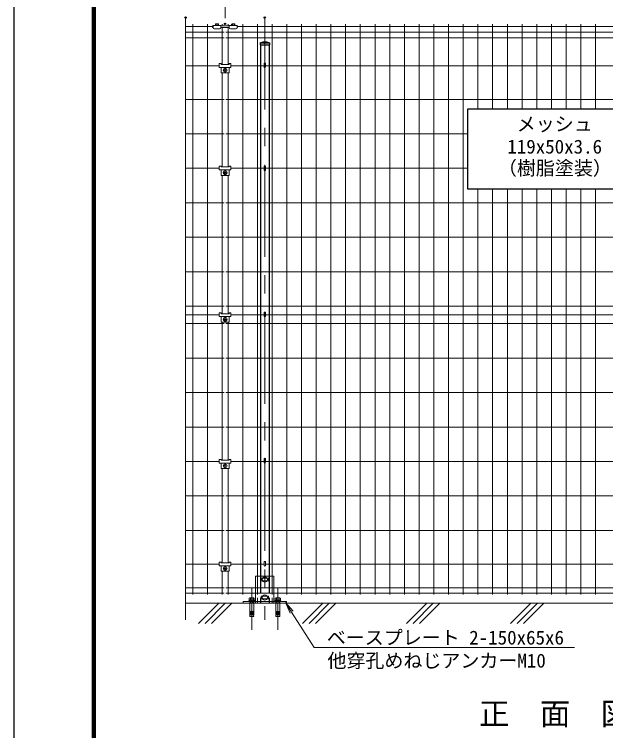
# Model space of a CAD drawing. Units: millimetres, scale not verified. Extents: x -4200 to 4200, y -2970 to 2970.
# Drawn here: x -4200 to -2158, y -933 to 1540 of the extents above; entities that cross this region are included whole.
import ezdxf
from ezdxf.enums import TextEntityAlignment as Align

# ---------------------------------------------------------------- set-up
doc = ezdxf.new("R2010")
doc.units = ezdxf.units.MM
doc.header["$LTSCALE"] = 10
doc.header["$PDMODE"] = 32
doc.header["$PDSIZE"] = 5
doc.linetypes.add('DASHED', pattern=[7.5, 6, -1.5])
doc.linetypes.add('USER1', pattern=[50.8, 31.75, -6.35, 6.35, -6.35])
for name, color, linetype, lineweight in [('0-0_D-STR-DIM', 7, 'Continuous', 13), ('0-1_D-STR3', 3, 'Continuous', 13), ('0-2_D-BMK', 2, 'USER1', 13), ('0-3_D-STR1', 1, 'Continuous', 25), ('0-4_D-STR2', 7, 'Continuous', 13), ('0-6_Defpoints', 7, 'Continuous', 25), ('0-7_D-STR-TXT', 7, 'Continuous', 13), ('0-9_D-DCR-HCH', 7, 'Continuous', 13), ('0-C_D-TTL', 7, 'Continuous', 25)]:
    doc.layers.add(name, color=color, linetype=linetype, lineweight=lineweight)
doc.layers.add('0-8_D-TTL-TXT', color=7, linetype='Continuous')
doc.styles.add('ＭＳ ゴシック', font='')
doc.styles.get('ＭＳ ゴシック').set_extended_font_data('MS Gothic')

msp = doc.modelspace()

# ---------------------------------------------------------------- linework, layer by layer
at = {"layer": '0-0_D-STR-DIM'}
for p, q in [((-3471.69, 1527.05), (-3471.69, 1748.91)), ((-3608.28, 1528.91), (-3608.28, -549.93)), ((-1079.3, -493.35), (-3608.28, -493.35)), ((-3247.56, -527.75), (-3263.43, -490.44))]:
    msp.add_line(p, q, dxfattribs=at)
msp.add_lwpolyline([(-3236.31, -520.59), (-3263.43, -490.44), (-3241.94, -524.17), (-3164.31, -645.98), (-2542.06, -645.98), (-2265.23, -645.98)], dxfattribs=at)
at = {"layer": '0-1_D-STR3'}
for p, q in [((-3514.73, 1494.82), (-3514.73, 1500.22)), ((-3514.73, 1500.22), (-3513.23, 1500.22)), ((-3514.73, 1494.82), (-3513.23, 1494.82)), ((-3513.23, 1501.82), (-3486.23, 1501.82)), ((-3513.23, 1501.82), (-3513.23, 1494.32)), ((-3509.23, 1490.32), (-3490.23, 1490.32)), ((-3505.24, 1501.82), (-3505.24, 1506.45)), ((-3505.24, 1501.82), (-3494.23, 1501.82)), ((-3504.73, 1501.82), (-3494.73, 1501.82)), ((-3503.86, 1506.82), (-3495.6, 1506.82)), ((-3502.48, 1501.82), (-3502.48, 1506.45)), ((-3496.98, 1501.82), (-3496.98, 1506.45)), ((-3494.23, 1506.45), (-3494.23, 1501.82)), ((-3486.23, 1501.82), (-3486.23, 1494.32)), ((-3486.23, 1500.22), (-3457.23, 1500.22)), ((-3486.23, 1494.82), (-3457.23, 1494.82)), ((-3457.23, 1501.82), (-3457.23, 1494.32)), ((-3457.23, 1501.82), (-3430.23, 1501.82)), ((-3453.23, 1490.32), (-3434.23, 1490.32)), ((-3449.24, 1501.82), (-3449.24, 1506.45)), ((-3449.24, 1501.82), (-3438.23, 1501.82)), ((-3448.74, 1501.82), (-3438.74, 1501.82)), ((-3448.73, 1501.82), (-3438.73, 1501.82)), ((-3447.87, 1506.82), (-3439.61, 1506.82)), ((-3446.49, 1501.82), (-3446.49, 1506.45)), ((-3440.98, 1501.82), (-3440.98, 1506.45)), ((-3438.23, 1506.45), (-3438.23, 1501.82)), ((-3430.23, 1501.82), (-3430.23, 1494.32)), ((-3430.23, 1500.22), (-3428.73, 1500.22)), ((-3430.23, 1494.82), (-3428.73, 1494.82)), ((-3428.73, 1500.22), (-3428.73, 1494.82)), ((-3491.72, 1369.95), (-3491.72, 1357.15)), ((-3491.72, 1369.95), (-3485.72, 1369.95)), ((-3457.72, 1369.95), (-3451.72, 1369.95)), ((-3457.72, 1369.95), (-3457.72, 1367.05)), ((-3451.72, 1369.95), (-3451.72, 1357.15)), ((-3337.37, 1370.82), (-3337.37, 1358.65)), ((-3332.17, 1370.82), (-3332.17, 1358.65)), ((-3491.72, 1357.15), (-3451.72, 1357.15)), ((-3485.72, 1357.15), (-3485.72, 1338.15)), ((-3485.72, 1338.15), (-3457.72, 1338.15)), ((-3475.19, 1348.15), (-3473.19, 1348.15)), ((-3475.19, 1347.15), (-3473.19, 1347.15)), ((-3472.19, 1351.15), (-3472.19, 1349.15)), ((-3472.19, 1344.15), (-3472.19, 1346.15)), ((-3471.19, 1351.15), (-3471.19, 1349.15)), ((-3471.19, 1344.15), (-3471.19, 1346.15)), ((-3468.19, 1348.15), (-3470.19, 1348.15)), ((-3468.19, 1347.15), (-3470.19, 1347.15)), ((-3457.72, 1357.15), (-3457.72, 1338.15)), ((-3491.72, 1015.95), (-3491.72, 1003.15)), ((-3491.72, 1015.95), (-3485.72, 1015.95)), ((-3457.72, 1015.95), (-3451.72, 1015.95)), ((-3457.72, 1015.95), (-3457.72, 1013.05)), ((-3451.72, 1015.95), (-3451.72, 1003.15)), ((-3337.37, 1014.82), (-3337.37, 1002.65)), ((-3332.17, 1014.82), (-3332.17, 1002.65)), ((-3491.72, 1003.15), (-3451.72, 1003.15)), ((-3485.72, 1003.15), (-3485.72, 984.15)), ((-3475.19, 994.15), (-3473.19, 994.15)), ((-3475.19, 993.15), (-3473.19, 993.15)), ((-3472.19, 997.15), (-3472.19, 995.15)), ((-3472.19, 990.15), (-3472.19, 992.15)), ((-3471.19, 997.15), (-3471.19, 995.15)), ((-3471.19, 990.15), (-3471.19, 992.15)), ((-3468.19, 994.15), (-3470.19, 994.15)), ((-3468.19, 993.15), (-3470.19, 993.15)), ((-3457.72, 1003.15), (-3457.72, 984.15)), ((-3485.72, 984.15), (-3457.72, 984.15)), ((-3491.72, 509.45), (-3491.72, 496.65)), ((-3491.72, 509.45), (-3485.72, 509.45)), ((-3491.72, 496.65), (-3451.72, 496.65)), ((-3485.72, 496.65), (-3485.72, 477.65)), ((-3457.72, 509.45), (-3451.72, 509.45)), ((-3457.72, 509.45), (-3457.72, 506.55)), ((-3457.72, 496.65), (-3457.72, 477.65)), ((-3451.72, 509.45), (-3451.72, 496.65)), ((-3337.37, 510.32), (-3337.37, 498.15)), ((-3332.17, 510.32), (-3332.17, 498.15)), ((-3485.72, 477.65), (-3457.72, 477.65)), ((-3475.19, 487.65), (-3473.19, 487.65)), ((-3475.19, 486.65), (-3473.19, 486.65)), ((-3472.19, 490.65), (-3472.19, 488.65)), ((-3472.19, 483.65), (-3472.19, 485.65)), ((-3471.19, 490.65), (-3471.19, 488.65)), ((-3471.19, 483.65), (-3471.19, 485.65)), ((-3468.19, 487.65), (-3470.19, 487.65)), ((-3468.19, 486.65), (-3470.19, 486.65)), ((-3491.72, 3.65), (-3491.72, -9.15)), ((-3491.72, 3.65), (-3485.72, 3.65)), ((-3457.72, 3.65), (-3451.72, 3.65)), ((-3457.72, 3.65), (-3457.72, 0.75)), ((-3451.72, 3.65), (-3451.72, -9.15)), ((-3337.37, 5.82), (-3337.37, -6.35)), ((-3332.17, 5.82), (-3332.17, -6.35)), ((-3491.72, -9.15), (-3451.72, -9.15)), ((-3485.72, -9.15), (-3485.72, -28.15)), ((-3475.19, -18.15), (-3473.19, -18.15)), ((-3475.19, -19.15), (-3473.19, -19.15)), ((-3472.19, -15.15), (-3472.19, -17.15)), ((-3472.19, -22.15), (-3472.19, -20.15)), ((-3471.19, -15.15), (-3471.19, -17.15)), ((-3471.19, -22.15), (-3471.19, -20.15)), ((-3468.19, -18.15), (-3470.19, -18.15)), ((-3468.19, -19.15), (-3470.19, -19.15)), ((-3457.72, -9.15), (-3457.72, -28.15)), ((-3485.72, -28.15), (-3457.72, -28.15)), ((-3491.72, -351.05), (-3491.72, -363.85)), ((-3491.72, -351.05), (-3485.72, -351.05)), ((-3491.72, -363.85), (-3451.72, -363.85)), ((-3485.72, -363.85), (-3485.72, -382.85)), ((-3472.19, -369.85), (-3472.19, -371.85)), ((-3471.19, -369.85), (-3471.19, -371.85)), ((-3457.72, -351.05), (-3451.72, -351.05)), ((-3457.72, -351.05), (-3457.72, -353.95)), ((-3457.72, -363.85), (-3457.72, -382.85)), ((-3451.72, -351.05), (-3451.72, -363.85)), ((-3337.37, -350.18), (-3337.37, -362.35)), ((-3332.17, -350.18), (-3332.17, -362.35)), ((-3485.72, -382.85), (-3457.72, -382.85)), ((-3475.19, -372.85), (-3473.19, -372.85)), ((-3475.19, -373.85), (-3473.19, -373.85)), ((-3472.19, -376.85), (-3472.19, -374.85)), ((-3471.19, -376.85), (-3471.19, -374.85)), ((-3468.19, -372.85), (-3470.19, -372.85)), ((-3468.19, -373.85), (-3470.19, -373.85)), ((-3322.28, -406.6), (-3347.28, -406.6)), ((-3347.28, -406.6), (-3347.28, -416.1)), ((-3322.28, -416.1), (-3347.28, -416.1)), ((-3322.28, -406.6), (-3322.28, -416.1)), ((-3303.27, -399.35), (-3303.27, -487.35)), ((-3322.28, -468.6), (-3347.28, -468.6)), ((-3347.28, -468.6), (-3347.28, -478.1)), ((-3322.28, -468.6), (-3322.28, -478.1)), ((-3409.77, -487.35), (-3259.77, -487.35)), ((-3388.57, -482.85), (-3388.57, -475.65)), ((-3372.85, -474.85), (-3386.47, -474.85)), ((-3384.77, -493.35), (-3384.77, -487.35)), ((-3384.17, -475.65), (-3384.17, -482.85)), ((-3383.97, -493.35), (-3383.97, -487.35)), ((-3381.02, -485.35), (-3378.52, -482.85)), ((-3375.57, -493.35), (-3375.57, -487.35)), ((-3375.37, -475.65), (-3375.37, -482.85)), ((-3374.77, -493.35), (-3374.77, -487.35)), ((-3370.97, -482.85), (-3370.97, -475.65)), ((-3322.28, -478.1), (-3347.28, -478.1)), ((-3298.57, -482.85), (-3298.57, -475.65)), ((-3282.85, -474.85), (-3296.47, -474.85)), ((-3294.77, -493.35), (-3294.77, -487.35)), ((-3294.17, -475.65), (-3294.17, -482.85)), ((-3293.97, -493.35), (-3293.97, -487.35)), ((-3291.02, -485.35), (-3288.52, -482.85)), ((-3285.57, -493.35), (-3285.57, -487.35)), ((-3285.37, -475.65), (-3285.37, -482.85)), ((-3284.77, -493.35), (-3284.77, -487.35)), ((-3280.97, -482.85), (-3280.97, -475.65)), ((-3259.77, -487.35), (-3259.77, -493.35)), ((-3380.15, -525.85), (-3386.98, -525.85)), ((-3380.15, -523.35), (-3386.77, -523.35)), ((-3380.15, -528.35), (-3386.77, -528.35)), ((-3380.15, -530.85), (-3386.77, -530.85)), ((-3380.15, -519.56), (-3380.15, -533.35)), ((-3379.4, -519.56), (-3379.4, -533.35)), ((-3379.4, -523.35), (-3372.77, -523.35)), ((-3379.4, -525.85), (-3372.77, -525.85)), ((-3379.4, -528.35), (-3372.77, -528.35)), ((-3379.4, -530.85), (-3372.77, -530.85)), ((-3290.15, -525.85), (-3296.98, -525.85)), ((-3290.15, -523.35), (-3296.77, -523.35)), ((-3290.15, -528.35), (-3296.77, -528.35)), ((-3290.15, -530.85), (-3296.77, -530.85)), ((-3290.15, -519.56), (-3290.15, -533.35)), ((-3289.4, -519.56), (-3289.4, -533.35)), ((-3289.4, -523.35), (-3282.77, -523.35)), ((-3289.4, -525.85), (-3282.77, -525.85)), ((-3289.4, -528.35), (-3282.77, -528.35)), ((-3289.4, -530.85), (-3282.77, -530.85))]:
    msp.add_line(p, q, dxfattribs=at)
at = {"layer": '0-1_D-STR3', "linetype": 'DASHED'}
for p, q in [((-3360.27, -399.35), (-3360.27, -493.35)), ((-3309.27, -399.35), (-3309.27, -493.35)), ((-3386.77, -487.35), (-3386.77, -493.35)), ((-3372.77, -487.35), (-3372.77, -493.35)), ((-3366.27, -487.35), (-3366.27, -493.35)), ((-3303.27, -487.35), (-3303.27, -493.35)), ((-3296.77, -487.35), (-3296.77, -493.35)), ((-3282.77, -487.35), (-3282.77, -493.35))]:
    msp.add_line(p, q, dxfattribs=at)
at = {"layer": '0-1_D-STR3'}
for points in [[(-3485.72, 1369.95), (-3485.72, 1367.05), (-3457.72, 1367.05)], [(-3485.72, 1015.95), (-3485.72, 1013.05), (-3457.72, 1013.05)], [(-3485.72, 509.45), (-3485.72, 506.55), (-3457.72, 506.55)], [(-3485.72, 3.65), (-3485.72, 0.75), (-3457.72, 0.75)], [(-3485.72, -351.05), (-3485.72, -353.95), (-3457.72, -353.95)], [(-3303.27, -399.35), (-3366.27, -399.35), (-3366.27, -487.35)], [(-3409.77, -487.35), (-3409.77, -493.35), (-3259.77, -493.35)], [(-3388.97, -485.35), (-3388.97, -482.85), (-3370.57, -482.85), (-3370.57, -485.35)], [(-3379.4, -521.69), (-3372.77, -521.69), (-3372.77, -493.35), (-3386.77, -493.35), (-3386.77, -521.69), (-3380.15, -521.69)], [(-3298.97, -485.35), (-3298.97, -482.85), (-3280.57, -482.85), (-3280.57, -485.35)], [(-3289.4, -521.69), (-3282.77, -521.69), (-3282.77, -493.35), (-3296.77, -493.35), (-3296.77, -521.69), (-3290.15, -521.69)], [(-3386.46, -521.69), (-3386.77, -523.35), (-3386.77, -524.19), (-3380.15, -524.19)], [(-3386.46, -524.19), (-3386.77, -525.85), (-3386.77, -526.69), (-3380.15, -526.69)], [(-3386.46, -526.69), (-3386.77, -528.35), (-3386.77, -529.19), (-3380.15, -529.19)], [(-3373.08, -529.19), (-3372.77, -530.85), (-3372.77, -533.35), (-3386.77, -533.35), (-3386.77, -530.85), (-3386.46, -529.19)], [(-3373.3, -533.35), (-3372.77, -539.35), (-3386.77, -539.35), (-3386.25, -533.35)], [(-3372.77, -533.35), (-3379.46, -533.35), (-3386.77, -533.35)], [(-3373.08, -521.69), (-3372.77, -523.35), (-3372.77, -524.19), (-3379.4, -524.19)], [(-3373.08, -524.19), (-3372.77, -525.85), (-3372.77, -526.69), (-3379.4, -526.69)], [(-3373.08, -526.69), (-3372.77, -528.35), (-3372.77, -529.19), (-3379.4, -529.19)], [(-3296.46, -521.69), (-3296.77, -523.35), (-3296.77, -524.19), (-3290.15, -524.19)], [(-3296.46, -524.19), (-3296.77, -525.85), (-3296.77, -526.69), (-3290.15, -526.69)], [(-3296.46, -526.69), (-3296.77, -528.35), (-3296.77, -529.19), (-3290.15, -529.19)], [(-3283.08, -529.19), (-3282.77, -530.85), (-3282.77, -533.35), (-3296.77, -533.35), (-3296.77, -530.85), (-3296.46, -529.19)], [(-3283.3, -533.35), (-3282.77, -539.35), (-3296.77, -539.35), (-3296.25, -533.35)], [(-3282.77, -533.35), (-3289.46, -533.35), (-3296.77, -533.35)], [(-3283.08, -521.69), (-3282.77, -523.35), (-3282.77, -524.19), (-3289.4, -524.19)], [(-3283.08, -524.19), (-3282.77, -525.85), (-3282.77, -526.69), (-3289.4, -526.69)], [(-3283.08, -526.69), (-3282.77, -528.35), (-3282.77, -529.19), (-3289.4, -529.19)]]:
    msp.add_lwpolyline(points, dxfattribs=at)
for points in [[(-3369.27, -485.35), (-3369.27, -487.35), (-3390.27, -487.35), (-3390.27, -485.35)], [(-3279.27, -485.35), (-3279.27, -487.35), (-3300.27, -487.35), (-3300.27, -485.35)]]:
    msp.add_lwpolyline(points, close=True, dxfattribs=at)
for centre, radius in [((-3471.69, 1347.65), 6.5), ((-3471.69, 993.65), 6.5), ((-3471.69, 487.15), 6.5), ((-3471.69, -18.65), 6.5), ((-3471.69, -373.35), 6.5), ((-3334.77, -411.36), 9), ((-3334.76, -473.35), 9)]:
    msp.add_circle(centre, radius, dxfattribs=at)
for centre, radius, start, end in [((-3509.23, 1494.32), 4, 180, 270), ((-3503.86, 1504.07), 2.75, 60, 120), ((-3499.73, 1496.36), 10.46, 74.73852, 105.26148), ((-3495.6, 1504.07), 2.75, 60, 120), ((-3490.23, 1494.32), 4, 270, 0), ((-3453.23, 1494.32), 4, 180, 270), ((-3447.87, 1504.07), 2.75, 60, 120), ((-3443.74, 1496.36), 10.46, 74.73852, 105.26148), ((-3439.61, 1504.07), 2.75, 60, 120), ((-3434.23, 1494.32), 4, 270, 0), ((-3475.19, 1347.65), 0.5, 90.00001, 270), ((-3473.19, 1349.15), 1, 270, 0.00001), ((-3473.19, 1346.15), 1, 0, 90), ((-3471.69, 1351.15), 0.5, 0, 179.99999), ((-3471.69, 1344.15), 0.5, 180.00002, 0.00001), ((-3470.19, 1349.15), 1, 180, 270), ((-3470.19, 1346.15), 1, 90, 180), ((-3468.19, 1347.65), 0.5, 270.00049, 90.00046), ((-3334.77, 1358.65), 2.6, 180, 0), ((-3475.19, 993.65), 0.5, 90.00001, 270), ((-3473.19, 995.15), 1, 270, 0.00001), ((-3473.19, 992.15), 1, 0, 90), ((-3471.69, 997.15), 0.5, 0, 179.99999), ((-3471.69, 990.15), 0.5, 180.00002, 0.00001), ((-3470.19, 995.15), 1, 180, 270), ((-3470.19, 992.15), 1, 90, 180), ((-3468.19, 993.65), 0.5, 270.00049, 90.00046), ((-3334.77, 1002.65), 2.6, 180, 0), ((-3334.77, 498.15), 2.6, 180, 0), ((-3475.19, 487.15), 0.5, 90.00001, 270), ((-3473.19, 488.65), 1, 270, 0.00001), ((-3473.19, 485.65), 1, 0, 90), ((-3471.69, 490.65), 0.5, 0, 179.99999), ((-3471.69, 483.65), 0.5, 180.00002, 0.00001), ((-3470.19, 488.65), 1, 180, 270), ((-3470.19, 485.65), 1, 90, 180), ((-3468.19, 487.15), 0.5, 270.00049, 90.00046), ((-3475.19, -18.65), 0.5, 90.00001, 270), ((-3473.19, -17.15), 1, 270, 0.00001), ((-3473.19, -20.15), 1, 0, 90), ((-3471.69, -15.15), 0.5, 0, 179.99999), ((-3471.69, -22.15), 0.5, 180.00002, 0.00001), ((-3470.19, -17.15), 1, 180, 270), ((-3470.19, -20.15), 1, 90, 180), ((-3468.19, -18.65), 0.5, 270.00049, 90.00046), ((-3334.77, -6.35), 2.6, 180, 0), ((-3471.69, -369.85), 0.5, 0, 179.99999), ((-3334.77, -362.35), 2.6, 180, 0), ((-3475.19, -373.35), 0.5, 90.00001, 270), ((-3473.19, -371.85), 1, 270, 0.00001), ((-3473.19, -374.85), 1, 0, 90), ((-3471.69, -376.85), 0.5, 180.00002, 0.00001), ((-3470.19, -371.85), 1, 180, 270), ((-3470.19, -374.85), 1, 90, 180), ((-3468.19, -373.35), 0.5, 270.00049, 90.00046), ((-3386.37, -478.27), 3.42, 49.96723, 130.03277), ((-3379.77, -487.35), 12.5, 69.39031, 110.60969), ((-3373.17, -478.21), 3.38, 49.3117, 130.6883), ((-3296.37, -478.27), 3.42, 49.96723, 130.03277), ((-3289.77, -487.35), 12.5, 69.39031, 110.60969), ((-3283.17, -478.21), 3.38, 49.3117, 130.6883), ((-3379.77, -519.56), 0.375, 0, 180), ((-3289.77, -519.56), 0.375, 0, 180)]:
    msp.add_arc(centre, radius, start, end, dxfattribs=at)
for centre in [(-3334.77, 1370.8), (-3334.77, 1014.8), (-3334.77, 510.3), (-3334.77, 5.8), (-3334.77, -350.2)]:
    msp.add_ellipse(centre, major_axis=(-2.6, 0), ratio=0.649974, start_param=3.1415927, end_param=6.2831853, dxfattribs=at)
at = {"layer": '0-2_D-BMK'}
for p, q in [((-3334.77, 1528.91), (-3334.77, -549.93)), ((-3379.77, -442.33), (-3379.77, -585.41)), ((-3289.77, -442.33), (-3289.77, -585.41))]:
    msp.add_line(p, q, dxfattribs=at)
at = {"layer": '0-3_D-STR1'}
for p, q in [((-3350.77, 1441.65), (-3340.77, 1445.65)), ((-3350.77, 1441.65), (-3318.77, 1441.65)), ((-3350.77, 1441.65), (-3350.77, 1434.65)), ((-3350.77, 1434.65), (-3318.77, 1434.65)), ((-3349.77, 1434.65), (-3349.77, -399.35)), ((-3340.77, 1445.65), (-3328.77, 1445.65)), ((-3319.77, 1434.65), (-3319.77, -399.35))]:
    msp.add_line(p, q, dxfattribs=at)
at = {"layer": '0-3_D-STR1', "linetype": 'DASHED'}
for p, q in [((-3349.77, -399.35), (-3349.77, -493.35)), ((-3319.77, -399.35), (-3319.77, -493.35))]:
    msp.add_line(p, q, dxfattribs=at)
at = {"layer": '0-3_D-STR1'}
msp.add_lwpolyline([(-3328.77, 1445.65), (-3318.77, 1441.65), (-3318.77, 1434.65)], dxfattribs=at)
at = {"layer": '0-4_D-STR2'}
for p, q in [((-3513.23, 1498.22), (-3608.28, 1498.22)), ((-3583.28, 1506.65), (-3583.28, -463.35)), ((-3532.51, 1506.65), (-3532.51, -463.35)), ((-3481.74, 1506.65), (-3481.74, 1500.22)), ((-3481.74, 1494.82), (-3481.74, 1367.05)), ((-3461.71, 1506.65), (-3461.71, 1500.22)), ((-3461.71, 1494.82), (-3461.71, 1367.05)), ((-1513.22, 1498.22), (-3430.23, 1498.22)), ((-3410.94, 1506.65), (-3410.94, -463.35)), ((-3360.17, 1506.65), (-3360.17, -463.35)), ((-3309.4, 1506.65), (-3309.4, -463.35)), ((-3258.63, 1506.65), (-3258.63, -463.35)), ((-3207.86, 1506.65), (-3207.86, -463.35)), ((-3157.09, 1506.65), (-3157.09, -463.35)), ((-3106.32, 1506.65), (-3106.32, -463.35)), ((-3055.56, 1506.65), (-3055.56, -463.35)), ((-3004.79, 1506.65), (-3004.79, -463.35)), ((-2954.02, 1506.65), (-2954.02, -463.35)), ((-2903.25, 1506.65), (-2903.25, -463.35)), ((-2852.48, 1506.65), (-2852.48, -463.35)), ((-2801.71, 1506.65), (-2801.71, -463.35)), ((-2750.94, 1506.65), (-2750.94, -463.35)), ((-2700.17, 1506.65), (-2700.17, -463.35)), ((-2649.4, 1506.65), (-2649.4, -463.35)), ((-2598.63, 1506.65), (-2598.63, 1212.46)), ((-2547.86, 1506.65), (-2547.86, 1212.46)), ((-2497.09, 1506.65), (-2497.09, 1212.46)), ((-2446.32, 1506.65), (-2446.32, 1212.46)), ((-2395.56, 1506.65), (-2395.56, 1212.46)), ((-2344.79, 1506.65), (-2344.79, 1212.46)), ((-2294.02, 1506.65), (-2294.02, 1212.46)), ((-2243.25, 1506.65), (-2243.25, 1212.46)), ((-2192.48, 1506.65), (-2192.48, 1212.46)), ((-3474.73, 1478.65), (-3608.28, 1478.65)), ((-1474.71, 1478.65), (-3468.72, 1478.65)), ((-3474.73, 1459.08), (-3608.28, 1459.08)), ((-1474.71, 1459.08), (-3468.72, 1459.08)), ((-3491.72, 1362.65), (-3608.28, 1362.65)), ((-3337.37, 1362.65), (-3451.72, 1362.65)), ((-1491.72, 1362.65), (-3332.17, 1362.65)), ((-3481.74, 1338.15), (-3481.74, 1013.05)), ((-3461.71, 1338.15), (-3461.71, 1013.05)), ((-3474.73, 1246.65), (-3608.28, 1246.65)), ((-1474.73, 1246.65), (-3468.72, 1246.65)), ((-3474.73, 1127.65), (-3608.28, 1127.65)), ((-2634.77, 1127.65), (-3468.72, 1127.65)), ((-3491.72, 1008.65), (-3608.28, 1008.65)), ((-2634.77, 1008.65), (-3451.72, 1008.65)), ((-3481.74, 984.15), (-3481.74, 506.55)), ((-3461.71, 984.15), (-3461.71, 506.55)), ((-2598.63, 937.72), (-2598.63, -463.35)), ((-2547.86, 937.72), (-2547.86, -463.35)), ((-2497.09, 937.72), (-2497.09, -463.35)), ((-2446.32, 937.72), (-2446.32, -463.35)), ((-2395.56, 937.72), (-2395.56, -463.35)), ((-2344.79, 937.72), (-2344.79, -463.35)), ((-2294.02, 937.72), (-2294.02, -463.35)), ((-2243.25, 937.72), (-2243.25, -463.35)), ((-2192.48, 937.72), (-2192.48, -463.35)), ((-3474.73, 889.65), (-3608.28, 889.65)), ((-1474.73, 889.65), (-3468.72, 889.65)), ((-3474.73, 770.65), (-3608.28, 770.65)), ((-1474.73, 770.65), (-3468.72, 770.65)), ((-3474.73, 651.65), (-3608.28, 651.65)), ((-1474.73, 651.65), (-3468.72, 651.65)), ((-3474.73, 532.65), (-3608.28, 532.65)), ((-1474.73, 532.65), (-3468.72, 532.65)), ((-3491.72, 502.15), (-3608.28, 502.15)), ((-3337.37, 502.15), (-3451.72, 502.15)), ((-1491.72, 502.15), (-3332.17, 502.15)), ((-3474.73, 472.35), (-3608.28, 472.35)), ((-3481.74, 477.65), (-3481.74, 0.75)), ((-1474.73, 472.35), (-3468.72, 472.35)), ((-3461.71, 477.65), (-3461.71, 0.75)), ((-3474.73, 353.35), (-3608.28, 353.35)), ((-1474.73, 353.35), (-3468.72, 353.35)), ((-3474.73, 234.35), (-3608.28, 234.35)), ((-1474.73, 234.35), (-3468.72, 234.35)), ((-3474.73, 115.35), (-3608.28, 115.35)), ((-1474.73, 115.35), (-3468.72, 115.35)), ((-3491.72, -3.65), (-3608.28, -3.65)), ((-1491.76, -3.65), (-3451.72, -3.65)), ((-3481.74, -28.15), (-3481.74, -353.95)), ((-3461.71, -28.15), (-3461.71, -353.95)), ((-3474.73, -122.65), (-3608.28, -122.65)), ((-1474.73, -122.65), (-3468.72, -122.65)), ((-3474.73, -241.65), (-3608.28, -241.65)), ((-1474.73, -241.65), (-3468.72, -241.65)), ((-3491.72, -358.35), (-3608.28, -358.35)), ((-3337.37, -358.35), (-3451.72, -358.35)), ((-1491.76, -358.35), (-3332.17, -358.35)), ((-3481.74, -382.85), (-3481.74, -463.35)), ((-3461.71, -382.85), (-3461.71, -463.35)), ((-3474.73, -440.33), (-3608.28, -440.33)), ((-1474.73, -440.33), (-3468.72, -440.33)), ((-3474.73, -457.95), (-3608.28, -457.95)), ((-1474.73, -457.95), (-3468.72, -457.95))]:
    msp.add_line(p, q, dxfattribs=at)
at = {"layer": '0-6_Defpoints'}
msp.add_lwpolyline([(-2634.77, 937.72), (-2034.77, 937.72), (-2034.77, 1212.46), (-2634.77, 1212.46)], close=True, dxfattribs=at)
for p in [(-3608.28, 1528.91), (-3471.69, 1507.05), (-3334.77, 1528.91)]:
    msp.add_point(p, dxfattribs=at)
at = {"layer": '0-9_D-DCR-HCH'}
for p, q in [((-3563.36, -563.13), (-3493.58, -493.35)), ((-3540.91, -563.13), (-3471.13, -493.35)), ((-3518.46, -563.13), (-3448.68, -493.35)), ((-3204.15, -563.13), (-3134.37, -493.35)), ((-3181.7, -563.13), (-3111.92, -493.35)), ((-3159.25, -563.13), (-3089.47, -493.35)), ((-2844.94, -563.13), (-2775.16, -493.35)), ((-2822.49, -563.13), (-2752.71, -493.35)), ((-2800.04, -563.13), (-2730.26, -493.35)), ((-2485.73, -563.13), (-2415.95, -493.35)), ((-2463.28, -563.13), (-2393.5, -493.35)), ((-2440.82, -563.13), (-2371.05, -493.35))]:
    msp.add_line(p, q, dxfattribs=at)
at = {"layer": '0-C_D-TTL', "color": 2}
msp.add_lwpolyline([(-4199.62, 2970), (4200.38, 2970), (4200.38, -2970), (-4199.62, -2970)], close=True, dxfattribs=at)
at = {"layer": '0-C_D-TTL'}
for points in [[(-3929.62, 2750), (3930.38, 2750), (3930.38, -2750), (-3929.62, -2750)], [(-3927.12, 2747.5), (3927.88, 2747.5), (3927.88, -2747.5), (-3927.12, -2747.5)], [(-3924.62, 2745), (3925.38, 2745), (3925.38, -2745), (-3924.62, -2745)], [(-3922.12, 2742.5), (3922.88, 2742.5), (3922.88, -2742.5), (-3922.12, -2742.5)], [(-3919.62, 2740), (3920.38, 2740), (3920.38, -2740), (-3919.62, -2740)]]:
    msp.add_lwpolyline(points, close=True, dxfattribs=at)

# ---------------------------------------------------------------- texts
at = {"layer": '0-7_D-STR-TXT', "style": 'ＭＳ ゴシック'}
for s, p in [('メッシュ', (-2464.71, 1123.03)), ('119x50x3.6', (-2497.2, 1044.97)), ('（樹脂塗装）', (-2529.69, 970.77)), ('ベースプレート 2-150x65x6 ', (-3120.6, -650.15)), ('他穿孔めねじアンカーM10', (-3118.39, -729.77))]:
    msp.add_text(s, height=48.09, dxfattribs=at).set_placement(p, align=Align.BOTTOM_LEFT)
at = {"layer": '0-8_D-TTL-TXT', "style": 'ＭＳ ゴシック'}
msp.add_text('正\u3000面\u3000図', height=76.98, dxfattribs=at).set_placement((-2594.67, -936.18), align=Align.BOTTOM_LEFT)

doc.saveas('drawing.dxf')
